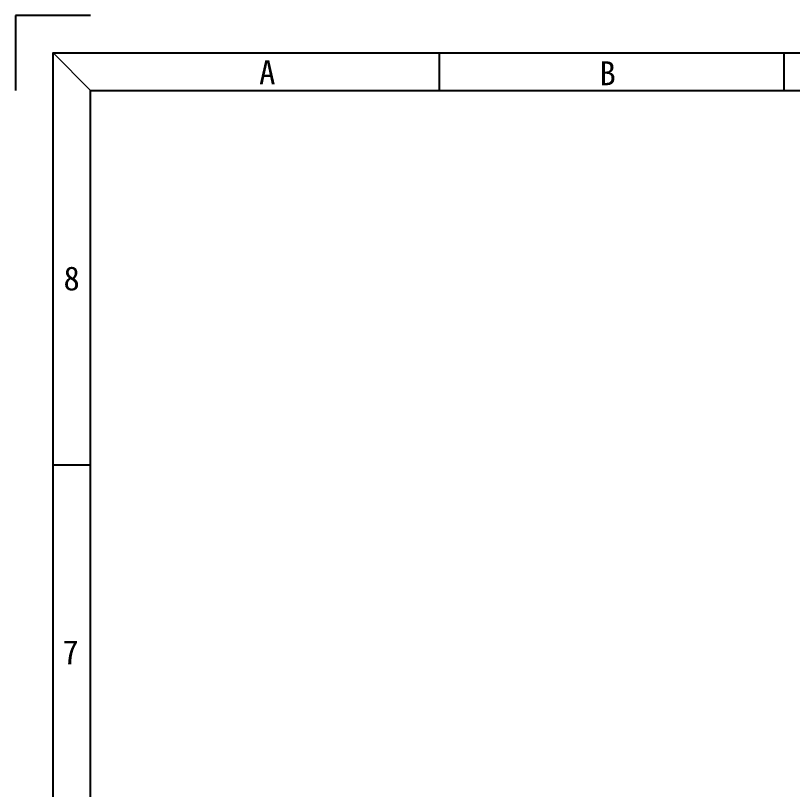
# Model space of a CAD drawing. Header units: millimetres. Extents: x 52832 to 53470, y -6025 to -5739.
# Drawn here: x 53046.5 to 53117.2, y -5809.4 to -5739 of the extents above; entities that cross this region are included whole.
import ezdxf
from ezdxf.enums import TextEntityAlignment as Align

# ---------------------------------------------------------------- set-up
doc = ezdxf.new("R2010")
doc.units = ezdxf.units.MM
doc.layers.get('0').update_dxf_attribs({"linetype": 'CONTINUOUS'})
doc.layers.add('moldbase', color=7, linetype='CONTINUOUS', lineweight=20)
doc.styles.add('宋体', font='SimSun.ttf', dxfattribs={"width": 0.7})

# ---------------------------------------------------------------- blocks, each defined once
blk = doc.blocks.new('sa3l')
at = {"color": 8}
for p, q in [((0, 489.89), (0, 478.22)), ((11.66, 489.89), (0, 489.89))]:
    blk.add_line(p, q, dxfattribs=at)
for p, q in [((65.9, 484.06), (65.9, 478.22)), ((119.56, 484.06), (119.56, 478.22)), ((11.66, 419.9), (5.83, 419.9))]:
    blk.add_line(p, q)
for points in [[(5.83, 5.83), (5.83, 484.06), (340.59, 484.06), (340.59, 5.83)], [(11.66, 11.66), (11.66, 478.22), (334.76, 478.22), (334.76, 11.66)]]:
    blk.add_lwpolyline(points, close=True)
at = {"layer": 'moldbase'}
blk.add_line((11.66, 478.22), (5.83, 484.06), dxfattribs=at)
at = {"style": '宋体'}
for s, p in [('A', (39.17, 481.04)), ('B', (92.14, 480.9)), ('8', (8.73, 448.95)), ('7', (8.56, 390.8))]:
    blk.add_text(s, height=3.73, dxfattribs=at).set_placement(p, align=Align.MIDDLE)

msp = doc.modelspace()

# ---------------------------------------------------------------- block references
at = {"xscale": 0.5848199999961071, "yscale": 0.5848200000002544, "zscale": 0.58482}
msp.add_blockref('sa3l', (53046.523, -6025.459), dxfattribs=at)

doc.saveas('drawing.dxf')
